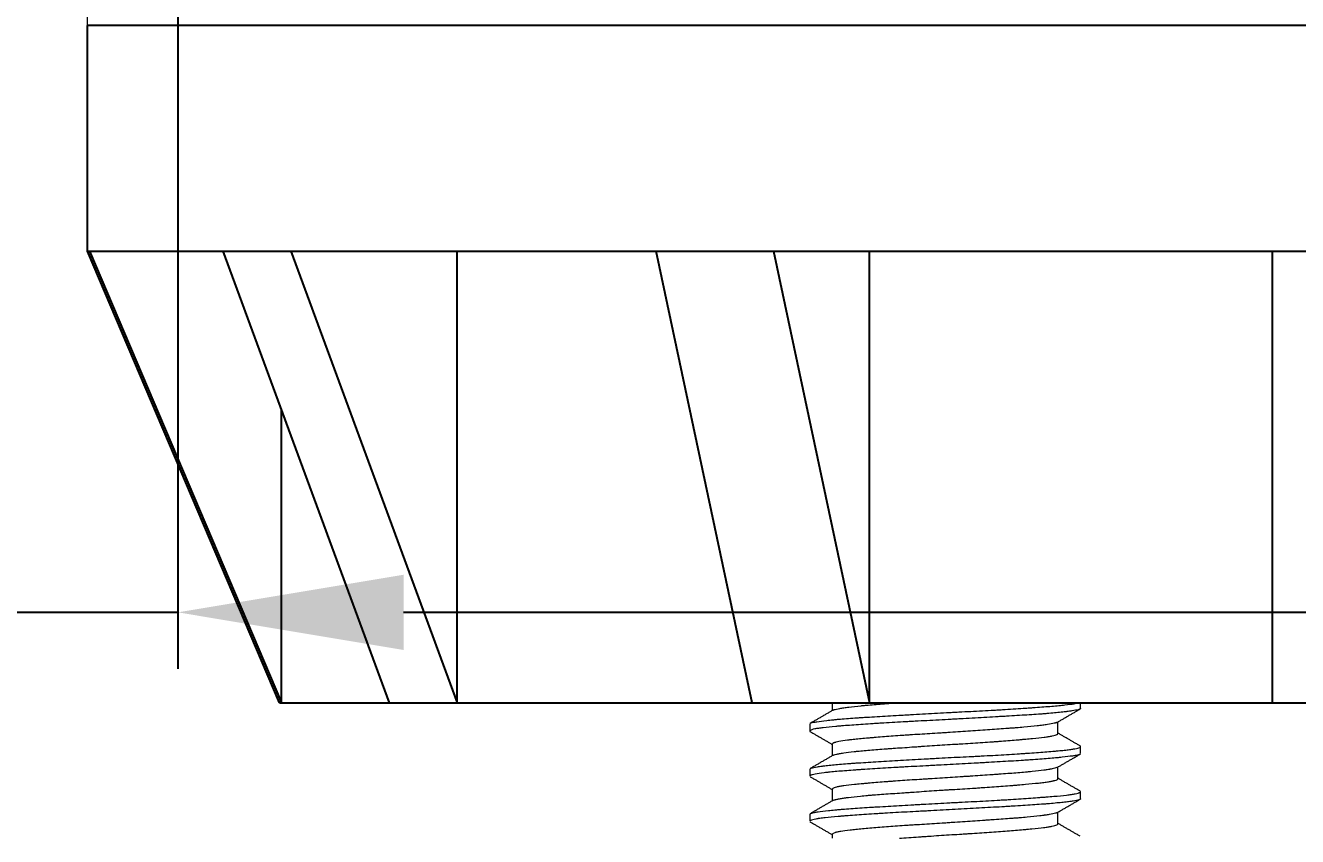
# Model space of a CAD drawing. Extents: x 10469 to 11055, y -15402 to -14985.
# Drawn here: x 10516.98 to 10545.17, y -15305.08 to -15287.12 of the extents above; entities that cross this region are included whole.
import ezdxf

# ---------------------------------------------------------------- set-up
doc = ezdxf.new("R2010")
doc.units = 0
doc.header["$MEASUREMENT"] = 0
doc.linetypes.add('HIDDEN2', pattern=[4.7625, 3.175, -1.5875])
doc.layers.get('0').update_dxf_attribs({"linetype": 'CONTINUOUS'})
doc.layers.get('DEFPOINTS').update_dxf_attribs({"linetype": 'CONTINUOUS'})
doc.layers.add('1', color=4, linetype='HIDDEN2')
doc.layers.add('DIM', color=2, linetype='CONTINUOUS')
doc.styles.get("Standard").update_dxf_attribs({"font": ''})
doc.styles.get('Standard').set_extended_font_data('Gulim')
doc.dimstyles.new('ISO-25', dxfattribs={"dimtxt": 2.5, "dimasz": 2.5, "dimexe": 1.25, "dimexo": 0.625, "dimtad": 1, "dimdec": 1, "dimtxsty": 'Standard', "dimcen": 2.5, "dimadec": 0, "dimazin": 0, "dimtfac": 1, "dimtdec": 1, "dimtmove": 0, "dimatfit": 3, "dimfxl": 1, "dimarcsym": 0})

# ---------------------------------------------------------------- blocks, each defined once
blk = doc.blocks.new('9899FF')
at = {"color": 7, "linetype": 'Continuous'}
for p, q in [((4684.38, -481.267), (4684.38, -476.267)), ((4736.13, -476.267), (4684.38, -476.267)), ((4688.63, -491.267), (4684.38, -481.267)), ((4684.38, -481.267), (4736.13, -481.267)), ((4684.421, -481.267), (4688.678, -491.267)), ((4691.07, -491.267), (4687.383, -481.267)), ((4688.883, -481.267), (4692.57, -491.267)), ((4692.57, -491.267), (4692.57, -481.267)), ((4699.105, -491.267), (4696.977, -481.267)), ((4699.575, -481.267), (4701.703, -491.267)), ((4701.703, -491.267), (4701.703, -481.267)), ((4710.63, -491.267), (4710.63, -481.267)), ((4688.678, -491.267), (4688.678, -484.78)), ((4688.63, -491.267), (4732.758, -491.267))]:
    blk.add_line(p, q, dxfattribs=at)
at = {"layer": '1', "color": 7, "linetype": 'Continuous', "lineweight": 18}
for p, q in [((4684.38, -476.267), (4684.38, -474.267)), ((4684.38, -476.267), (4737.927, -476.267)), ((4700.88, -491.267), (4700.88, -491.441)), ((4706.38, -491.394), (4706.38, -491.267)), ((4700.38, -491.739), (4700.38, -491.895)), ((4705.88, -491.95), (4705.88, -491.692)), ((4700.88, -492.183), (4700.88, -492.441)), ((4706.38, -492.394), (4706.38, -492.239)), ((4700.38, -492.739), (4700.38, -492.894)), ((4705.88, -492.95), (4705.88, -492.692)), ((4700.88, -493.183), (4700.88, -493.441)), ((4706.38, -493.395), (4706.38, -493.239)), ((4700.38, -493.738), (4700.38, -493.895)), ((4705.88, -493.95), (4705.88, -493.692)), ((4700.88, -494.183), (4700.88, -494.267))]:
    blk.add_line(p, q, dxfattribs=at)
for points, knots in [([(4700.39, -491.726), (4700.395, -491.722), (4700.403, -491.719), (4700.426, -491.711), (4700.443, -491.707), (4700.475, -491.7), (4700.487, -491.698), (4700.512, -491.693), (4700.525, -491.691), (4700.597, -491.679), (4700.67, -491.67), (4700.8, -491.655), (4700.847, -491.65), (4700.91, -491.644), (4700.923, -491.643), (4700.949, -491.64), (4700.989, -491.636), (4701.03, -491.633), (4701.115, -491.625), (4701.175, -491.62), (4701.299, -491.611), (4701.365, -491.606), (4701.467, -491.599), (4701.519, -491.596), (4701.573, -491.592), (4701.609, -491.59), (4701.627, -491.589), (4701.719, -491.583), (4701.795, -491.579), (4702.027, -491.565), (4702.188, -491.556), (4702.399, -491.544), (4702.442, -491.541), (4702.506, -491.537), (4702.528, -491.536), (4702.571, -491.534), (4702.68, -491.527), (4702.789, -491.521), (4703.053, -491.506), (4703.231, -491.496), (4703.434, -491.486), (4703.456, -491.484), (4703.501, -491.482), (4703.524, -491.481), (4703.591, -491.477), (4703.636, -491.475), (4703.77, -491.468), (4703.859, -491.464), (4704.121, -491.45), (4704.293, -491.441), (4704.483, -491.431), (4704.504, -491.43), (4704.545, -491.427), (4704.608, -491.424), (4704.669, -491.42), (4704.789, -491.413), (4704.945, -491.403), (4705.093, -491.393), (4705.201, -491.386), (4705.254, -491.382), (4705.306, -491.378), (4705.341, -491.376), (4705.358, -491.375), (4705.442, -491.368), (4705.506, -491.364), (4705.629, -491.354), (4705.745, -491.345), (4705.849, -491.336), (4705.922, -491.329), (4705.946, -491.327), (4705.991, -491.322), (4706.013, -491.32), (4706.118, -491.308), (4706.187, -491.299), (4706.268, -491.284), (4706.291, -491.279), (4706.32, -491.272), (4706.328, -491.269), (4706.336, -491.267), (4706.336, -491.267), (4706.337, -491.267)], [0, 0, 0, 0, 0.0220455, 0.0220455, 0.0513607, 0.0513607, 0.0660183, 0.0660183, 0.0806759, 0.0806759, 0.1393064, 0.1393064, 0.1686216, 0.1686216, 0.1759504, 0.1759504, 0.1832792, 0.1979369, 0.1979369, 0.2272521, 0.2272521, 0.2565673, 0.2565673, 0.2712249, 0.2785537, 0.2785537, 0.2858825, 0.2858825, 0.3151978, 0.3151978, 0.3738282, 0.3738282, 0.3884858, 0.3884858, 0.3958146, 0.3958146, 0.4031435, 0.4324587, 0.4324587, 0.4910891, 0.4910891, 0.4984179, 0.4984179, 0.5057467, 0.5057467, 0.5204044, 0.5204044, 0.5497196, 0.5497196, 0.60835, 0.60835, 0.6156789, 0.6156789, 0.6230077, 0.6376653, 0.6376653, 0.6669805, 0.6962957, 0.6962957, 0.7109533, 0.7182822, 0.7182822, 0.725611, 0.725611, 0.7549262, 0.7549262, 0.7842414, 0.8135566, 0.8135566, 0.8282143, 0.8282143, 0.8428719, 0.8428719, 0.9015023, 0.9015023, 0.9308176, 0.9308176, 0.9454752, 0.9454752, 0.9457088, 0.9457088, 0.9457088, 0.9457088]), ([(4700.892, -491.435), (4700.895, -491.433), (4700.899, -491.43), (4700.909, -491.426), (4700.915, -491.424), (4700.95, -491.412), (4700.991, -491.403), (4701.072, -491.389), (4701.102, -491.384), (4701.153, -491.376), (4701.171, -491.374), (4701.207, -491.369), (4701.226, -491.367), (4701.325, -491.354), (4701.415, -491.344), (4701.542, -491.332), (4701.581, -491.328), (4701.621, -491.324), (4701.649, -491.322), (4701.663, -491.321), (4701.733, -491.315), (4701.791, -491.31), (4701.97, -491.296), (4702.098, -491.287), (4702.267, -491.275), (4702.301, -491.273), (4702.353, -491.269), (4702.37, -491.268), (4702.387, -491.267)], [0, 0, 0, 0, 0.0132906, 0.0132906, 0.028257, 0.028257, 0.0881229, 0.0881229, 0.1180559, 0.1180559, 0.1330224, 0.1330224, 0.1479888, 0.1479888, 0.2078547, 0.2078547, 0.2228212, 0.2303044, 0.2303044, 0.2377877, 0.2377877, 0.2677206, 0.2677206, 0.3275865, 0.3275865, 0.342553, 0.342553, 0.3498205, 0.3498205, 0.3498205, 0.3498205]), ([(4706.38, -491.395), (4706.38, -491.395), (4706.38, -491.395), (4706.38, -491.4), (4706.376, -491.405), (4706.365, -491.411), (4706.363, -491.412), (4706.357, -491.414), (4706.355, -491.415), (4706.345, -491.419), (4706.338, -491.421), (4706.297, -491.432), (4706.249, -491.441), (4706.154, -491.455), (4706.119, -491.46), (4706.069, -491.466), (4706.059, -491.467), (4706.039, -491.47), (4706.007, -491.473), (4705.974, -491.477), (4705.858, -491.489), (4705.753, -491.499), (4705.606, -491.511), (4705.56, -491.515), (4705.513, -491.519), (4705.481, -491.521), (4705.465, -491.522), (4705.383, -491.528), (4705.315, -491.533), (4705.105, -491.546), (4704.956, -491.555), (4704.759, -491.567), (4704.719, -491.569), (4704.658, -491.573), (4704.637, -491.574), (4704.596, -491.576), (4704.493, -491.582), (4704.388, -491.588), (4704.133, -491.603), (4703.959, -491.613), (4703.759, -491.624), (4703.737, -491.625), (4703.692, -491.628), (4703.669, -491.629), (4703.602, -491.633), (4703.557, -491.635), (4703.423, -491.643), (4703.333, -491.647), (4703.066, -491.661), (4702.889, -491.67), (4702.669, -491.682), (4702.625, -491.684), (4702.539, -491.688), (4702.496, -491.691), (4702.368, -491.698), (4702.201, -491.707), (4702.04, -491.716), (4701.922, -491.724), (4701.883, -491.726), (4701.806, -491.731), (4701.767, -491.734), (4701.654, -491.741), (4701.509, -491.751), (4701.375, -491.761), (4701.246, -491.77), (4701.184, -491.775), (4701.095, -491.782), (4701.066, -491.784), (4701.01, -491.789), (4700.982, -491.791), (4700.85, -491.803), (4700.758, -491.812), (4700.641, -491.826), (4700.606, -491.83), (4700.558, -491.838), (4700.543, -491.84), (4700.515, -491.845), (4700.502, -491.847), (4700.442, -491.86), (4700.41, -491.87), (4700.385, -491.885), (4700.381, -491.89), (4700.38, -491.897), (4700.381, -491.899), (4700.385, -491.904), (4700.388, -491.906), (4700.392, -491.908)], [0, 0, 0, 0, 0.000888, 0.000888, 0.028641, 0.028641, 0.035579, 0.035579, 0.042518, 0.042518, 0.056394, 0.056394, 0.111901, 0.111901, 0.139654, 0.139654, 0.146592, 0.146592, 0.15353, 0.167407, 0.167407, 0.222913, 0.222913, 0.23679, 0.243728, 0.243728, 0.250666, 0.250666, 0.278419, 0.278419, 0.333925, 0.333925, 0.347802, 0.347802, 0.35474, 0.35474, 0.361679, 0.389432, 0.389432, 0.444938, 0.444938, 0.451876, 0.451876, 0.458814, 0.458814, 0.472691, 0.472691, 0.500444, 0.500444, 0.55595, 0.55595, 0.569827, 0.569827, 0.583703, 0.583703, 0.611456, 0.63921, 0.63921, 0.653086, 0.653086, 0.666963, 0.666963, 0.694716, 0.722469, 0.722469, 0.750222, 0.750222, 0.764099, 0.764099, 0.777975, 0.777975, 0.833481, 0.833481, 0.861234, 0.861234, 0.875111, 0.875111, 0.888988, 0.888988, 0.944494, 0.944494, 0.972247, 0.972247, 0.986123, 0.986123, 1, 1, 1, 1]), ([(4705.861, -491.703), (4705.857, -491.705), (4705.852, -491.707), (4705.84, -491.711), (4705.83, -491.715), (4705.817, -491.718), (4705.809, -491.721), (4705.804, -491.722), (4705.761, -491.732), (4705.709, -491.742), (4705.614, -491.756), (4705.579, -491.761), (4705.522, -491.768), (4705.502, -491.771), (4705.46, -491.776), (4705.439, -491.778), (4705.329, -491.791), (4705.231, -491.801), (4705.069, -491.815), (4705.012, -491.82), (4704.923, -491.827), (4704.893, -491.829), (4704.832, -491.834), (4704.801, -491.836), (4704.643, -491.848), (4704.511, -491.857), (4704.303, -491.872), (4704.232, -491.876), (4704.087, -491.886), (4704.014, -491.891), (4703.793, -491.906), (4703.644, -491.916), (4703.455, -491.929), (4703.417, -491.931), (4703.341, -491.936), (4703.303, -491.938), (4703.189, -491.946), (4703.114, -491.95), (4702.89, -491.964), (4702.743, -491.973), (4702.563, -491.985), (4702.527, -491.987), (4702.455, -491.992), (4702.42, -491.994), (4702.316, -492.002), (4702.248, -492.007), (4702.05, -492.021), (4701.924, -492.031), (4701.777, -492.044), (4701.747, -492.046), (4701.691, -492.051), (4701.663, -492.054), (4701.582, -492.061), (4701.53, -492.066), (4701.432, -492.075), (4701.386, -492.08), (4701.32, -492.087), (4701.288, -492.09), (4701.258, -492.094), (4701.238, -492.096), (4701.228, -492.097), (4701.142, -492.108), (4701.079, -492.117), (4701.002, -492.132), (4700.98, -492.137), (4700.951, -492.144), (4700.943, -492.147), (4700.931, -492.15), (4700.927, -492.152), (4700.92, -492.154), (4700.917, -492.156), (4700.891, -492.166), (4700.88, -492.175), (4700.88, -492.184)], [0, 0, 0, 0, 0.013221, 0.013221, 0.028245, 0.035757, 0.035757, 0.043269, 0.043269, 0.103365, 0.103365, 0.133413, 0.133413, 0.148437, 0.148437, 0.163461, 0.163461, 0.223557, 0.223557, 0.253605, 0.253605, 0.268629, 0.268629, 0.283653, 0.283653, 0.34375, 0.34375, 0.373798, 0.373798, 0.403846, 0.403846, 0.463942, 0.463942, 0.478966, 0.478966, 0.49399, 0.49399, 0.524038, 0.524038, 0.584134, 0.584134, 0.599158, 0.599158, 0.614182, 0.614182, 0.64423, 0.64423, 0.704326, 0.704326, 0.71935, 0.71935, 0.734374, 0.734374, 0.764422, 0.764422, 0.79447, 0.79447, 0.809494, 0.817006, 0.817006, 0.824518, 0.824518, 0.884614, 0.884614, 0.914662, 0.914662, 0.929687, 0.929687, 0.937199, 0.937199, 0.944711, 0.944711, 1, 1, 1, 1]), ([(4700.894, -492.433), (4700.909, -492.425), (4700.934, -492.417), (4700.981, -492.406), (4700.992, -492.404), (4701.016, -492.399), (4701.028, -492.396), (4701.069, -492.389), (4701.099, -492.384), (4701.198, -492.37), (4701.276, -492.36), (4701.378, -492.349), (4701.39, -492.347), (4701.413, -492.345), (4701.425, -492.343), (4701.461, -492.34), (4701.486, -492.337), (4701.561, -492.33), (4701.614, -492.325), (4701.78, -492.311), (4701.899, -492.301), (4702.044, -492.291), (4702.06, -492.29), (4702.093, -492.287), (4702.142, -492.284), (4702.192, -492.28), (4702.293, -492.273), (4702.43, -492.264), (4702.572, -492.254), (4702.681, -492.246), (4702.718, -492.244), (4702.792, -492.239), (4702.829, -492.236), (4703.016, -492.224), (4703.166, -492.214), (4703.393, -492.199), (4703.469, -492.194), (4703.583, -492.187), (4703.621, -492.185), (4703.697, -492.18), (4703.735, -492.178), (4703.923, -492.166), (4704.07, -492.157), (4704.284, -492.143), (4704.354, -492.138), (4704.458, -492.131), (4704.493, -492.128), (4704.561, -492.123), (4704.594, -492.121), (4704.759, -492.108), (4704.882, -492.098), (4705.027, -492.086), (4705.055, -492.083), (4705.111, -492.078), (4705.138, -492.076), (4705.219, -492.069), (4705.27, -492.064), (4705.413, -492.05), (4705.498, -492.041), (4705.589, -492.029), (4705.607, -492.027), (4705.632, -492.023), (4705.641, -492.022), (4705.657, -492.019), (4705.665, -492.018), (4705.703, -492.012), (4705.73, -492.007), (4705.801, -491.993), (4705.835, -491.983), (4705.859, -491.971), (4705.862, -491.97), (4705.866, -491.967), (4705.868, -491.966), (4705.873, -491.962), (4705.876, -491.96), (4705.879, -491.955), (4705.88, -491.953), (4705.88, -491.95)], [0, 0, 0, 0, 0.054327, 0.054327, 0.069351, 0.069351, 0.084375, 0.084375, 0.114423, 0.114423, 0.174519, 0.174519, 0.182031, 0.182031, 0.189543, 0.189543, 0.204567, 0.204567, 0.234615, 0.234615, 0.294711, 0.294711, 0.302223, 0.302223, 0.309735, 0.324759, 0.324759, 0.354807, 0.384855, 0.384855, 0.399879, 0.399879, 0.414904, 0.414904, 0.475, 0.475, 0.505048, 0.505048, 0.520072, 0.520072, 0.535096, 0.535096, 0.595192, 0.595192, 0.62524, 0.62524, 0.640264, 0.640264, 0.655288, 0.655288, 0.715384, 0.715384, 0.730408, 0.730408, 0.745432, 0.745432, 0.775481, 0.775481, 0.835577, 0.835577, 0.850601, 0.850601, 0.858113, 0.858113, 0.865625, 0.865625, 0.895673, 0.895673, 0.955769, 0.955769, 0.963281, 0.963281, 0.970793, 0.970793, 0.985817, 0.985817, 1, 1, 1, 1]), ([(4700.393, -492.724), (4700.395, -492.723), (4700.397, -492.722), (4700.403, -492.719), (4700.406, -492.718), (4700.412, -492.716), (4700.415, -492.715), (4700.448, -492.705), (4700.492, -492.696), (4700.581, -492.682), (4700.615, -492.677), (4700.661, -492.671), (4700.671, -492.67), (4700.691, -492.668), (4700.701, -492.666), (4700.732, -492.663), (4700.753, -492.66), (4700.864, -492.648), (4700.966, -492.638), (4701.138, -492.623), (4701.199, -492.618), (4701.295, -492.611), (4701.328, -492.609), (4701.394, -492.604), (4701.428, -492.602), (4701.6, -492.59), (4701.747, -492.581), (4701.981, -492.568), (4702.061, -492.563), (4702.226, -492.554), (4702.309, -492.549), (4702.562, -492.534), (4702.735, -492.524), (4702.957, -492.512), (4703.001, -492.509), (4703.091, -492.504), (4703.136, -492.502), (4703.271, -492.494), (4703.36, -492.489), (4703.628, -492.475), (4703.805, -492.467), (4704.025, -492.455), (4704.069, -492.453), (4704.157, -492.448), (4704.201, -492.446), (4704.33, -492.439), (4704.414, -492.435), (4704.662, -492.421), (4704.822, -492.411), (4705.012, -492.399), (4705.05, -492.396), (4705.124, -492.391), (4705.161, -492.389), (4705.268, -492.381), (4705.336, -492.376), (4705.468, -492.366), (4705.531, -492.362), (4705.652, -492.352), (4705.71, -492.348), (4705.778, -492.342), (4705.792, -492.341), (4705.818, -492.339), (4705.858, -492.335), (4705.895, -492.332), (4705.966, -492.325), (4706.054, -492.316), (4706.129, -492.307), (4706.179, -492.299), (4706.203, -492.296), (4706.232, -492.291), (4706.245, -492.288), (4706.304, -492.277), (4706.34, -492.267), (4706.371, -492.252), (4706.377, -492.247), (4706.38, -492.24), (4706.381, -492.238), (4706.379, -492.234), (4706.379, -492.233), (4706.377, -492.231), (4706.375, -492.229), (4706.371, -492.226), (4706.368, -492.224), (4706.364, -492.222)], [0, 0, 0, 0, 0.007613, 0.007613, 0.014716, 0.014716, 0.021818, 0.021818, 0.078636, 0.078636, 0.107045, 0.107045, 0.114147, 0.114147, 0.12125, 0.12125, 0.135454, 0.135454, 0.192273, 0.192273, 0.220682, 0.220682, 0.234886, 0.234886, 0.249091, 0.249091, 0.305909, 0.305909, 0.334318, 0.334318, 0.362727, 0.362727, 0.419545, 0.419545, 0.43375, 0.43375, 0.447954, 0.447954, 0.476363, 0.476363, 0.533182, 0.533182, 0.547386, 0.547386, 0.561591, 0.561591, 0.59, 0.59, 0.646818, 0.646818, 0.661023, 0.661023, 0.675227, 0.675227, 0.703636, 0.703636, 0.732045, 0.732045, 0.760454, 0.760454, 0.767557, 0.767557, 0.774659, 0.788864, 0.788864, 0.817273, 0.845682, 0.845682, 0.859886, 0.866989, 0.874091, 0.874091, 0.930909, 0.930909, 0.959318, 0.959318, 0.973523, 0.973523, 0.980625, 0.980625, 0.987727, 0.987727, 1, 1, 1, 1]), ([(4706.369, -492.408), (4706.362, -492.412), (4706.352, -492.417), (4706.323, -492.425), (4706.304, -492.43), (4706.258, -492.439), (4706.231, -492.444), (4706.139, -492.457), (4706.064, -492.467), (4705.952, -492.479), (4705.928, -492.482), (4705.879, -492.487), (4705.854, -492.489), (4705.776, -492.497), (4705.721, -492.502), (4705.605, -492.512), (4705.544, -492.516), (4705.417, -492.526), (4705.35, -492.53), (4705.246, -492.537), (4705.211, -492.54), (4705.156, -492.543), (4705.138, -492.544), (4705.101, -492.546), (4705.009, -492.552), (4704.914, -492.558), (4704.68, -492.572), (4704.517, -492.581), (4704.325, -492.592), (4704.304, -492.593), (4704.261, -492.596), (4704.239, -492.597), (4704.174, -492.601), (4704.131, -492.603), (4704, -492.61), (4703.825, -492.62), (4703.647, -492.63), (4703.469, -492.64), (4703.379, -492.645), (4703.266, -492.651), (4703.244, -492.652), (4703.199, -492.654), (4703.131, -492.658), (4703.064, -492.661), (4702.931, -492.668), (4702.755, -492.677), (4702.582, -492.686), (4702.454, -492.693), (4702.39, -492.696), (4702.327, -492.7), (4702.285, -492.702), (4702.264, -492.703), (4702.076, -492.714), (4701.917, -492.724), (4701.692, -492.739), (4701.619, -492.744), (4701.512, -492.751), (4701.477, -492.753), (4701.426, -492.757), (4701.409, -492.758), (4701.375, -492.761), (4701.358, -492.762), (4701.276, -492.768), (4701.213, -492.773), (4701.093, -492.782), (4700.98, -492.791), (4700.879, -492.8), (4700.819, -492.806), (4700.808, -492.807), (4700.785, -492.809), (4700.774, -492.811), (4700.741, -492.814), (4700.719, -492.816), (4700.619, -492.828), (4700.553, -492.838), (4700.478, -492.852), (4700.456, -492.857), (4700.43, -492.865), (4700.422, -492.867), (4700.408, -492.872), (4700.402, -492.875), (4700.388, -492.882), (4700.382, -492.887), (4700.38, -492.893), (4700.38, -492.894), (4700.38, -492.896)], [0, 0, 0, 0, 0.027154, 0.027154, 0.056414, 0.056414, 0.085674, 0.085674, 0.144195, 0.144195, 0.158825, 0.158825, 0.173455, 0.173455, 0.202715, 0.202715, 0.231976, 0.231976, 0.261236, 0.261236, 0.275866, 0.275866, 0.283181, 0.283181, 0.290496, 0.319756, 0.319756, 0.378277, 0.378277, 0.385592, 0.385592, 0.392907, 0.392907, 0.407537, 0.407537, 0.436797, 0.466058, 0.466058, 0.495318, 0.495318, 0.502633, 0.502633, 0.509948, 0.524578, 0.524578, 0.553839, 0.583099, 0.583099, 0.597729, 0.605044, 0.605044, 0.612359, 0.612359, 0.67088, 0.67088, 0.70014, 0.70014, 0.71477, 0.71477, 0.722085, 0.722085, 0.7294, 0.7294, 0.75866, 0.75866, 0.787921, 0.817181, 0.817181, 0.824496, 0.824496, 0.831811, 0.831811, 0.846441, 0.846441, 0.904962, 0.904962, 0.934222, 0.934222, 0.948852, 0.948852, 0.963482, 0.963482, 0.992743, 0.992743, 1, 1, 1, 1]), ([(4705.867, -492.7), (4705.863, -492.702), (4705.859, -492.704), (4705.833, -492.715), (4705.798, -492.724), (4705.737, -492.736), (4705.724, -492.738), (4705.704, -492.742), (4705.697, -492.743), (4705.682, -492.746), (4705.674, -492.747), (4705.636, -492.753), (4705.602, -492.758), (4705.493, -492.772), (4705.408, -492.782), (4705.287, -492.795), (4705.262, -492.797), (4705.211, -492.802), (4705.185, -492.805), (4705.106, -492.812), (4705.05, -492.817), (4704.877, -492.831), (4704.754, -492.84), (4704.588, -492.852), (4704.555, -492.854), (4704.487, -492.859), (4704.453, -492.861), (4704.35, -492.868), (4704.21, -492.878), (4704.066, -492.888), (4703.956, -492.895), (4703.919, -492.898), (4703.845, -492.903), (4703.807, -492.905), (4703.619, -492.918), (4703.469, -492.928), (4703.243, -492.942), (4703.167, -492.947), (4703.054, -492.954), (4703.017, -492.956), (4702.941, -492.961), (4702.904, -492.963), (4702.718, -492.975), (4702.574, -492.984), (4702.365, -492.998), (4702.296, -493.003), (4702.195, -493.01), (4702.161, -493.013), (4702.096, -493.018), (4702.063, -493.02), (4701.904, -493.033), (4701.785, -493.043), (4701.647, -493.055), (4701.62, -493.058), (4701.567, -493.062), (4701.541, -493.065), (4701.465, -493.072), (4701.417, -493.077), (4701.282, -493.09), (4701.204, -493.1), (4701.12, -493.111), (4701.104, -493.114), (4701.074, -493.119), (4701.059, -493.121), (4701.018, -493.128), (4700.995, -493.133), (4700.933, -493.148), (4700.905, -493.158), (4700.889, -493.17), (4700.888, -493.171), (4700.885, -493.173), (4700.884, -493.175), (4700.881, -493.178), (4700.88, -493.181), (4700.88, -493.183), (4700.88, -493.183), (4700.88, -493.184)], [0, 0, 0, 0, 0.013384, 0.013384, 0.073135, 0.073135, 0.088073, 0.088073, 0.095542, 0.095542, 0.103011, 0.103011, 0.132886, 0.132886, 0.192638, 0.192638, 0.207576, 0.207576, 0.222514, 0.222514, 0.252389, 0.252389, 0.312141, 0.312141, 0.327079, 0.327079, 0.342017, 0.342017, 0.371892, 0.401768, 0.401768, 0.416706, 0.416706, 0.431644, 0.431644, 0.491395, 0.491395, 0.521271, 0.521271, 0.536209, 0.536209, 0.551147, 0.551147, 0.610898, 0.610898, 0.640774, 0.640774, 0.655712, 0.655712, 0.670649, 0.670649, 0.730401, 0.730401, 0.745339, 0.745339, 0.760277, 0.760277, 0.790152, 0.790152, 0.849904, 0.849904, 0.864842, 0.864842, 0.879779, 0.879779, 0.909655, 0.909655, 0.969407, 0.969407, 0.976876, 0.976876, 0.984344, 0.984344, 0.999282, 0.999282, 1, 1, 1, 1]), ([(4700.893, -493.434), (4700.899, -493.43), (4700.908, -493.426), (4700.925, -493.42), (4700.933, -493.418), (4700.949, -493.413), (4700.959, -493.411), (4700.989, -493.404), (4701.035, -493.395), (4701.094, -493.385), (4701.144, -493.378), (4701.17, -493.374), (4701.197, -493.37), (4701.216, -493.368), (4701.226, -493.367), (4701.314, -493.355), (4701.404, -493.345), (4701.554, -493.33), (4701.606, -493.326), (4701.689, -493.318), (4701.717, -493.316), (4701.761, -493.312), (4701.775, -493.311), (4701.805, -493.309), (4701.82, -493.308), (4701.955, -493.297), (4702.082, -493.288), (4702.282, -493.274), (4702.351, -493.269), (4702.457, -493.262), (4702.493, -493.259), (4702.565, -493.254), (4702.601, -493.252), (4702.782, -493.24), (4702.93, -493.229), (4703.156, -493.214), (4703.231, -493.209), (4703.346, -493.202), (4703.385, -493.2), (4703.461, -493.195), (4703.499, -493.192), (4703.688, -493.181), (4703.837, -493.171), (4704.022, -493.16), (4704.058, -493.158), (4704.131, -493.153), (4704.168, -493.15), (4704.276, -493.143), (4704.347, -493.138), (4704.553, -493.124), (4704.685, -493.114), (4704.841, -493.102), (4704.872, -493.099), (4704.933, -493.094), (4704.962, -493.091), (4705.05, -493.084), (4705.105, -493.079), (4705.265, -493.065), (4705.361, -493.055), (4705.469, -493.044), (4705.49, -493.041), (4705.53, -493.037), (4705.549, -493.034), (4705.604, -493.027), (4705.671, -493.018), (4705.726, -493.008), (4705.762, -493.001), (4705.779, -492.997), (4705.794, -492.993), (4705.804, -492.991), (4705.808, -492.989), (4705.848, -492.978), (4705.869, -492.968), (4705.879, -492.955), (4705.88, -492.953), (4705.88, -492.95)], [0, 0, 0, 0, 0.023992, 0.023992, 0.038988, 0.038988, 0.053983, 0.053983, 0.083973, 0.113964, 0.113964, 0.128959, 0.136456, 0.136456, 0.143954, 0.143954, 0.203935, 0.203935, 0.233925, 0.233925, 0.24892, 0.24892, 0.256418, 0.256418, 0.263916, 0.263916, 0.323896, 0.323896, 0.353887, 0.353887, 0.368882, 0.368882, 0.383877, 0.383877, 0.443858, 0.443858, 0.473848, 0.473848, 0.488844, 0.488844, 0.503839, 0.503839, 0.56382, 0.56382, 0.578815, 0.578815, 0.59381, 0.59381, 0.6238, 0.6238, 0.683781, 0.683781, 0.698776, 0.698776, 0.713772, 0.713772, 0.743762, 0.743762, 0.803743, 0.803743, 0.818738, 0.818738, 0.833733, 0.833733, 0.863724, 0.893714, 0.893714, 0.908709, 0.916207, 0.916207, 0.923704, 0.923704, 0.983685, 0.983685, 1, 1, 1, 1]), ([(4700.393, -493.724), (4700.4, -493.72), (4700.423, -493.712), (4700.459, -493.703), (4700.494, -493.696), (4700.507, -493.694), (4700.534, -493.689), (4700.549, -493.687), (4700.626, -493.675), (4700.703, -493.666), (4700.838, -493.651), (4700.887, -493.646), (4700.965, -493.639), (4700.992, -493.636), (4701.034, -493.632), (4701.048, -493.631), (4701.077, -493.629), (4701.149, -493.622), (4701.226, -493.616), (4701.354, -493.607), (4701.487, -493.598), (4701.631, -493.589), (4701.725, -493.583), (4701.744, -493.582), (4701.782, -493.58), (4701.801, -493.578), (4701.859, -493.575), (4701.897, -493.573), (4702.094, -493.561), (4702.257, -493.552), (4702.512, -493.537), (4702.598, -493.532), (4702.708, -493.526), (4702.73, -493.525), (4702.774, -493.522), (4702.84, -493.518), (4702.906, -493.515), (4703.039, -493.507), (4703.128, -493.502), (4703.306, -493.492), (4703.395, -493.488), (4703.53, -493.481), (4703.597, -493.477), (4703.664, -493.474), (4703.709, -493.471), (4703.732, -493.47), (4703.844, -493.465), (4703.932, -493.46), (4704.194, -493.447), (4704.364, -493.438), (4704.571, -493.426), (4704.612, -493.423), (4704.674, -493.42), (4704.694, -493.418), (4704.735, -493.416), (4704.835, -493.41), (4704.932, -493.404), (4705.157, -493.389), (4705.297, -493.379), (4705.445, -493.368), (4705.461, -493.367), (4705.494, -493.364), (4705.51, -493.363), (4705.557, -493.36), (4705.588, -493.357), (4705.677, -493.35), (4705.734, -493.346), (4705.894, -493.332), (4705.987, -493.323), (4706.088, -493.312), (4706.107, -493.309), (4706.143, -493.304), (4706.16, -493.302), (4706.209, -493.295), (4706.266, -493.285), (4706.308, -493.275), (4706.334, -493.268), (4706.341, -493.265), (4706.354, -493.26), (4706.36, -493.258), (4706.374, -493.25), (4706.379, -493.245), (4706.38, -493.24), (4706.38, -493.24), (4706.38, -493.239)], [0, 0, 0, 0, 0.026836, 0.056261, 0.056261, 0.070974, 0.070974, 0.085687, 0.085687, 0.144538, 0.144538, 0.173964, 0.173964, 0.188676, 0.188676, 0.196033, 0.196033, 0.203389, 0.232815, 0.232815, 0.26224, 0.291666, 0.291666, 0.299022, 0.299022, 0.306379, 0.306379, 0.321092, 0.321092, 0.379943, 0.379943, 0.409368, 0.409368, 0.416725, 0.416725, 0.424081, 0.438794, 0.438794, 0.468219, 0.468219, 0.497645, 0.497645, 0.512358, 0.519714, 0.519714, 0.527071, 0.527071, 0.556496, 0.556496, 0.615347, 0.615347, 0.63006, 0.63006, 0.637417, 0.637417, 0.644773, 0.674199, 0.674199, 0.73305, 0.73305, 0.740406, 0.740406, 0.747762, 0.747762, 0.762475, 0.762475, 0.791901, 0.791901, 0.850752, 0.850752, 0.865465, 0.865465, 0.880178, 0.880178, 0.909603, 0.939029, 0.939029, 0.953742, 0.953742, 0.968454, 0.968454, 0.99788, 0.99788, 1, 1, 1, 1]), ([(4706.38, -493.395), (4706.38, -493.396), (4706.38, -493.397), (4706.379, -493.399), (4706.379, -493.4), (4706.377, -493.403), (4706.376, -493.404), (4706.368, -493.41), (4706.358, -493.414), (4706.317, -493.428), (4706.274, -493.437), (4706.201, -493.448), (4706.186, -493.45), (4706.152, -493.455), (4706.135, -493.458), (4706.079, -493.465), (4706.039, -493.47), (4705.908, -493.484), (4705.807, -493.494), (4705.664, -493.507), (4705.634, -493.509), (4705.574, -493.514), (4705.543, -493.516), (4705.448, -493.524), (4705.382, -493.528), (4705.178, -493.542), (4705.031, -493.551), (4704.836, -493.562), (4704.796, -493.565), (4704.716, -493.569), (4704.676, -493.572), (4704.554, -493.579), (4704.389, -493.588), (4704.133, -493.603), (4703.957, -493.613), (4703.779, -493.623), (4703.69, -493.628), (4703.511, -493.638), (4703.422, -493.643), (4703.244, -493.652), (4703.155, -493.657), (4703.021, -493.664), (4702.977, -493.666), (4702.888, -493.67), (4702.843, -493.673), (4702.622, -493.684), (4702.451, -493.693), (4702.202, -493.707), (4702.12, -493.712), (4702, -493.719), (4701.96, -493.721), (4701.901, -493.725), (4701.881, -493.726), (4701.842, -493.729), (4701.823, -493.73), (4701.651, -493.741), (4701.508, -493.751), (4701.309, -493.766), (4701.245, -493.771), (4701.168, -493.776), (4701.153, -493.778), (4701.123, -493.78), (4701.108, -493.781), (4701.065, -493.785), (4701.036, -493.787), (4700.899, -493.798), (4700.803, -493.807), (4700.679, -493.821), (4700.641, -493.826), (4700.598, -493.832), (4700.59, -493.833), (4700.573, -493.835), (4700.55, -493.839), (4700.528, -493.843), (4700.462, -493.855), (4700.425, -493.865), (4700.397, -493.877), (4700.391, -493.881), (4700.386, -493.885), (4700.384, -493.887), (4700.383, -493.888), (4700.381, -493.892), (4700.38, -493.893), (4700.38, -493.895)], [0, 0, 0, 0, 0.005132, 0.005132, 0.01226, 0.01226, 0.019388, 0.019388, 0.047901, 0.047901, 0.104926, 0.104926, 0.119183, 0.119183, 0.133439, 0.133439, 0.161952, 0.161952, 0.218977, 0.218977, 0.233234, 0.233234, 0.24749, 0.24749, 0.276003, 0.276003, 0.333028, 0.333028, 0.347285, 0.347285, 0.361541, 0.361541, 0.390054, 0.418567, 0.447079, 0.447079, 0.475592, 0.475592, 0.504105, 0.504105, 0.532618, 0.532618, 0.546874, 0.546874, 0.561131, 0.561131, 0.618156, 0.618156, 0.646669, 0.646669, 0.660925, 0.660925, 0.668053, 0.668053, 0.675182, 0.675182, 0.732207, 0.732207, 0.76072, 0.76072, 0.767848, 0.767848, 0.774976, 0.774976, 0.789233, 0.789233, 0.846258, 0.846258, 0.874771, 0.874771, 0.881899, 0.881899, 0.889027, 0.903284, 0.903284, 0.960309, 0.960309, 0.974566, 0.981694, 0.981694, 0.988822, 0.988822, 1, 1, 1, 1]), ([(4705.865, -493.701), (4705.864, -493.701), (4705.863, -493.702), (4705.857, -493.705), (4705.851, -493.707), (4705.842, -493.711), (4705.838, -493.712), (4705.831, -493.714), (4705.827, -493.715), (4705.791, -493.726), (4705.746, -493.735), (4705.659, -493.749), (4705.619, -493.755), (4705.573, -493.762), (4705.555, -493.764), (4705.545, -493.765), (4705.516, -493.769), (4705.496, -493.772), (4705.393, -493.784), (4705.3, -493.794), (4705.144, -493.809), (4705.09, -493.813), (4705.018, -493.819), (4705.004, -493.821), (4704.974, -493.823), (4704.93, -493.826), (4704.885, -493.83), (4704.733, -493.842), (4704.604, -493.851), (4704.433, -493.863), (4704.399, -493.865), (4704.329, -493.87), (4704.294, -493.872), (4704.187, -493.88), (4704.115, -493.885), (4703.896, -493.899), (4703.748, -493.909), (4703.559, -493.922), (4703.521, -493.924), (4703.445, -493.929), (4703.407, -493.932), (4703.293, -493.939), (4703.218, -493.944), (4702.993, -493.958), (4702.845, -493.967), (4702.662, -493.978), (4702.625, -493.981), (4702.553, -493.986), (4702.517, -493.988), (4702.411, -493.995), (4702.342, -494), (4702.14, -494.014), (4702.011, -494.024), (4701.766, -494.045), (4701.653, -494.054), (4701.499, -494.069), (4701.451, -494.073), (4701.381, -494.08), (4701.359, -494.083), (4701.315, -494.087), (4701.293, -494.09), (4701.191, -494.101), (4701.122, -494.111), (4701.037, -494.125), (4701.011, -494.13), (4700.978, -494.137), (4700.968, -494.14), (4700.949, -494.145), (4700.94, -494.147), (4700.902, -494.16), (4700.885, -494.17), (4700.88, -494.181), (4700.88, -494.183), (4700.88, -494.185)], [0, 0, 0, 0, 0.004063, 0.004063, 0.019001, 0.019001, 0.02647, 0.02647, 0.033939, 0.033939, 0.09369, 0.09369, 0.123566, 0.131035, 0.131035, 0.138504, 0.138504, 0.153442, 0.153442, 0.213193, 0.213193, 0.243069, 0.243069, 0.250538, 0.250538, 0.258007, 0.272945, 0.272945, 0.332696, 0.332696, 0.347634, 0.347634, 0.362572, 0.362572, 0.392448, 0.392448, 0.452199, 0.452199, 0.467137, 0.467137, 0.482075, 0.482075, 0.51195, 0.51195, 0.571702, 0.571702, 0.58664, 0.58664, 0.601578, 0.601578, 0.631453, 0.631453, 0.691205, 0.691205, 0.750956, 0.750956, 0.780832, 0.780832, 0.79577, 0.79577, 0.810708, 0.810708, 0.870459, 0.870459, 0.900335, 0.900335, 0.915273, 0.915273, 0.930211, 0.930211, 0.989962, 0.989962, 1, 1, 1, 1]), ([(4702.37, -494.268), (4702.385, -494.267), (4702.399, -494.266), (4702.553, -494.255), (4702.697, -494.245), (4702.883, -494.233), (4702.921, -494.23), (4702.996, -494.225), (4703.034, -494.223), (4703.147, -494.215), (4703.223, -494.21), (4703.45, -494.195), (4703.601, -494.186), (4703.79, -494.174), (4703.828, -494.172), (4703.903, -494.167), (4703.94, -494.165), (4704.05, -494.158), (4704.196, -494.149), (4704.336, -494.139), (4704.475, -494.13), (4704.543, -494.125), (4704.743, -494.11), (4704.867, -494.1), (4705.041, -494.085), (4705.097, -494.08), (4705.178, -494.072), (4705.204, -494.07), (4705.255, -494.065), (4705.28, -494.063), (4705.402, -494.051), (4705.488, -494.042), (4705.599, -494.028), (4705.641, -494.022), (4705.679, -494.016), (4705.694, -494.014), (4705.701, -494.012), (4705.722, -494.009), (4705.735, -494.006), (4705.796, -493.994), (4705.832, -493.984), (4705.865, -493.969), (4705.872, -493.964), (4705.878, -493.957), (4705.878, -493.956), (4705.88, -493.954), (4705.88, -493.952), (4705.88, -493.951), (4705.88, -493.951), (4705.88, -493.95)], [0, 0, 0, 0, 0.009559, 0.009559, 0.101471, 0.101471, 0.124448, 0.124448, 0.147426, 0.147426, 0.193382, 0.193382, 0.285294, 0.285294, 0.308272, 0.308272, 0.33125, 0.33125, 0.377206, 0.423162, 0.423162, 0.469118, 0.469118, 0.561029, 0.561029, 0.606985, 0.606985, 0.629963, 0.629963, 0.652941, 0.652941, 0.744853, 0.744853, 0.790809, 0.802298, 0.802298, 0.813787, 0.813787, 0.836765, 0.836765, 0.928676, 0.928676, 0.974632, 0.974632, 0.986121, 0.986121, 0.99761, 0.99761, 1, 1, 1, 1])]:
    blk.add_open_spline(points, degree=3, knots=knots, dxfattribs=at)
for points in [[(4700.897, -491.432), (4700.64, -491.581), (4700.383, -491.73)], [(4705.857, -491.706), (4706.114, -491.556), (4706.371, -491.407)], [(4700.383, -491.903), (4700.632, -492.048), (4700.88, -492.192)], [(4706.371, -492.226), (4706.126, -492.084), (4705.88, -491.942)], [(4705.862, -492.702), (4706.12, -492.553), (4706.377, -492.404)], [(4700.902, -492.429), (4700.644, -492.579), (4700.386, -492.728)], [(4700.39, -492.907), (4700.635, -493.049), (4700.88, -493.192)], [(4706.379, -493.231), (4706.129, -493.086), (4705.88, -492.941)], [(4700.899, -493.43), (4700.642, -493.579), (4700.385, -493.729)], [(4705.861, -493.703), (4706.118, -493.554), (4706.376, -493.405)], [(4700.382, -493.903), (4700.631, -494.047), (4700.88, -494.192)], [(4706.371, -494.226), (4706.125, -494.084), (4705.88, -493.942)]]:
    blk.add_open_spline(points, degree=2, dxfattribs=at)
blk = doc.blocks.new('*D64')
at = {"layer": 'DEFPOINTS', "color": 0, "transparency": 16777216}
for p in [(10520.359, -15277.618), (10571.359, -15277.618), (10571.359, -15300.118)]:
    blk.add_point(p, dxfattribs=at)
at = {"layer": 'DIM', "color": 3, "lineweight": -2, "transparency": 16777216}
for p, q in [((10520.359, -15278.243), (10520.359, -15301.368)), ((10571.359, -15278.243), (10571.359, -15301.368)), ((10520.359, -15300.118), (10504.38, -15300.118)), ((10566.359, -15300.118), (10525.359, -15300.118))]:
    blk.add_line(p, q, dxfattribs=at)
at = {"layer": 'DIM', "color": 3, "transparency": 16777216}
for points in [[(10525.359, -15299.285), (10525.359, -15300.952), (10520.359, -15300.118)], [(10566.359, -15299.285), (10566.359, -15300.952), (10571.359, -15300.118)]]:
    blk.add_solid(points, dxfattribs=at)
at = {"layer": 'DIM', "color": 3, "transparency": 16777216, "insert": (10507.908, -15296.924), "char_height": 5, "attachment_point": 5}
blk.add_mtext('51', dxfattribs=at)

msp = doc.modelspace()

# ---------------------------------------------------------------- block references
at = {"color": 7}
msp.add_blockref('9899FF', (5833.979, -14810.852), dxfattribs=at)

# ---------------------------------------------------------------- dimensions: what is measured, and where the dimension line sits
at = {"layer": 'DIM', "color": 7}
dim = msp.add_linear_dim(base=(10571.359, -15300.118), p1=(10520.359, -15277.618), p2=(10571.359, -15277.618), dimstyle='ISO-25', override={"dimtxt": 5, "dimasz": 5, "dimcen": 5, "dimclrd": 3, "dimclre": 3, "dimclrt": 3, "dimfxl": 1.25}, dxfattribs=at)
dim.commit()
dim.dimension.update_dxf_attribs({"geometry": '*D64', "text_midpoint": (10507.908, -15300.118), "dimtype": 160})

doc.saveas('drawing.dxf')
